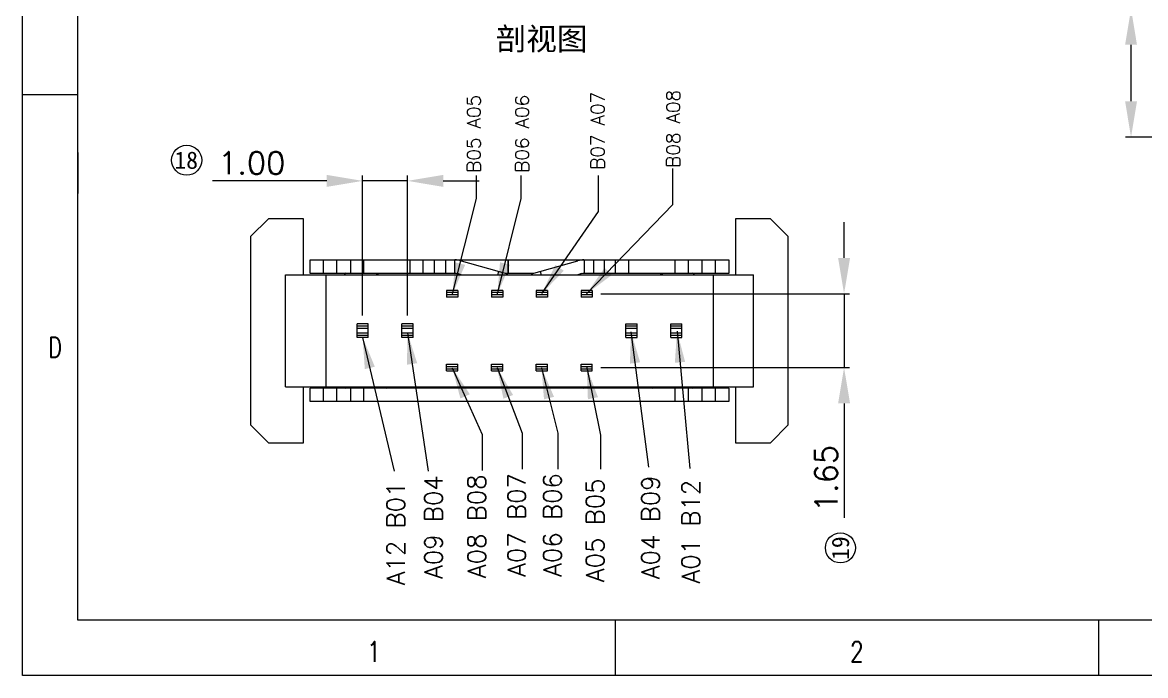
# Model space of a CAD drawing. Extents: x 2510 to 2649, y 709 to 759.
# Drawn here: x 2510.31 to 2535.38, y 709.3 to 723.88 of the extents above; entities that cross this region are included whole.
import ezdxf
from ezdxf.enums import TextEntityAlignment as Align

# ---------------------------------------------------------------- set-up
doc = ezdxf.new("R2010")
doc.units = 0
doc.header["$MEASUREMENT"] = 0
doc.layers.get('0').update_dxf_attribs({"linetype": 'CONTINUOUS', "lineweight": 20})
doc.layers.get('Defpoints').update_dxf_attribs({"linetype": 'CONTINUOUS'})
doc.layers.add('HANBO', color=7, linetype='CONTINUOUS', lineweight=9)
doc.styles.add('ROMANS', font='ROMANS.SHX', dxfattribs={"bigfont": 'gbcbig.shx'})
doc.styles.get("Standard").update_dxf_attribs({"font": 'simplex.shx', "bigfont": 'gbcbig.shx'})
doc.styles.add('style2', font='')
doc.styles.get('style2').set_extended_font_data('SimSun')
doc.dimstyles.new('汉博电子', dxfattribs={"dimtxt": 0.5, "dimasz": 0.8, "dimexe": 0.12, "dimexo": 0.19, "dimgap": 0.15, "dimtad": 1, "dimzin": 1, "dimdsep": 46, "dimtxsty": 'ROMANS', "dimcen": 2.13, "dimclrd": 3, "dimclre": 3, "dimclrt": 2, "dimazin": 2, "dimtfac": 1, "dimtmove": 0, "dimatfit": 3, "dimfxl": 1, "dimlwd": 13, "dimlwe": 13, "dimarcsym": 0})

# ---------------------------------------------------------------- blocks, each defined once
blk = doc.blocks.new('*D24')
at = {"color": 3, "lineweight": 13, "transparency": 16777216}
for p, q in [((2517.906, 717.336), (2517.906, 720.46)), ((2518.906, 717.336), (2518.906, 720.46)), ((2517.106, 720.34), (2514.554, 720.34)), ((2518.906, 720.34), (2517.906, 720.34)), ((2519.706, 720.34), (2520.506, 720.34))]:
    blk.add_line(p, q, dxfattribs=at)
at = {"color": 3, "transparency": 16777216}
for points in [[(2517.106, 720.473), (2517.106, 720.206), (2517.906, 720.34)], [(2519.706, 720.473), (2519.706, 720.206), (2518.906, 720.34)]]:
    blk.add_solid(points, dxfattribs=at)
at = {"layer": 'Defpoints', "color": 0, "transparency": 16777216}
for p in [(2518.906, 720.34), (2517.906, 717.146), (2518.906, 717.146)]:
    blk.add_point(p, dxfattribs=at)
at = {"color": 2, "transparency": 16777216, "insert": (2515.43, 720.74), "char_height": 0.5, "attachment_point": 5, "style": 'ROMANS'}
blk.add_mtext('1.00', dxfattribs=at)
blk = doc.blocks.new('*D25')
at = {"color": 3, "lineweight": 13, "transparency": 16777216}
for p, q in [((2528.651, 718.621), (2528.651, 719.421)), ((2523.221, 717.821), (2528.771, 717.821)), ((2528.651, 717.821), (2528.651, 716.171)), ((2523.221, 716.171), (2528.771, 716.171)), ((2528.651, 715.371), (2528.651, 712.819))]:
    blk.add_line(p, q, dxfattribs=at)
at = {"color": 3, "transparency": 16777216}
for points in [[(2528.518, 718.621), (2528.785, 718.621), (2528.651, 717.821)], [(2528.518, 715.371), (2528.785, 715.371), (2528.651, 716.171)]]:
    blk.add_solid(points, dxfattribs=at)
at = {"layer": 'Defpoints', "color": 0, "transparency": 16777216}
for p in [(2523.031, 717.821), (2523.031, 716.171), (2528.651, 716.171)]:
    blk.add_point(p, dxfattribs=at)
at = {"color": 2, "transparency": 16777216, "insert": (2528.251, 713.695), "char_height": 0.5, "attachment_point": 5, "rotation": 90, "style": 'ROMANS'}
blk.add_mtext('1.65', dxfattribs=at)
blk = doc.blocks.new('*D163')
at = {"color": 3, "lineweight": 13, "transparency": 16777216}
for p, q in [((2535.056, 724.177), (2535.056, 726.801)), ((2536.734, 724.177), (2534.936, 724.177)), ((2535.056, 722.117), (2535.056, 723.377)), ((2536.734, 721.317), (2534.936, 721.317))]:
    blk.add_line(p, q, dxfattribs=at)
at = {"color": 3, "transparency": 16777216}
for points in [[(2534.923, 723.377), (2535.189, 723.377), (2535.056, 724.177)], [(2534.923, 722.117), (2535.189, 722.117), (2535.056, 721.317)]]:
    blk.add_solid(points, dxfattribs=at)
at = {"layer": 'Defpoints', "color": 0, "transparency": 16777216}
for p in [(2535.056, 724.177), (2536.924, 724.177), (2536.924, 721.317)]:
    blk.add_point(p, dxfattribs=at)
at = {"color": 2, "transparency": 16777216, "insert": (2534.656, 725.889), "char_height": 0.5, "attachment_point": 5, "rotation": 90, "style": 'ROMANS'}
blk.add_mtext('2.86', dxfattribs=at)
blk = doc.blocks.new('*D164')
at = {"color": 3, "lineweight": 13, "transparency": 16777216}
for p, q in [((2535.923, 725.277), (2535.923, 728.996)), ((2537.034, 724.477), (2535.803, 724.477)), ((2535.923, 723.877), (2535.923, 724.477)), ((2537.034, 723.877), (2535.803, 723.877)), ((2535.923, 723.077), (2535.923, 722.277))]:
    blk.add_line(p, q, dxfattribs=at)
at = {"color": 3, "transparency": 16777216}
for points in [[(2535.789, 725.277), (2536.056, 725.277), (2535.923, 724.477)], [(2535.789, 723.077), (2536.056, 723.077), (2535.923, 723.877)]]:
    blk.add_solid(points, dxfattribs=at)
at = {"layer": 'Defpoints', "color": 0, "transparency": 16777216}
for p in [(2535.923, 724.477), (2537.224, 724.477), (2537.224, 723.877)]:
    blk.add_point(p, dxfattribs=at)
at = {"color": 2, "transparency": 16777216, "insert": (2535.523, 727.536), "char_height": 0.5, "attachment_point": 5, "rotation": 90, "style": 'ROMANS'}
blk.add_mtext('4-0.60', dxfattribs=at)

msp = doc.modelspace()

# ---------------------------------------------------------------- linework, layer by layer
at = {"layer": 'HANBO'}
for p, q in [((2511.548, 722.261), (2510.313, 722.261)), ((2511.548, 720.975), (2511.548, 720.058)), ((2523.545, 710.532), (2523.545, 709.298)), ((2534.327, 710.532), (2534.327, 709.298))]:
    msp.add_line(p, q, dxfattribs=at)
at = {"layer": 'HANBO', "color": 7, "linetype": 'Continuous'}
for p, q in [((2515.806, 719.496), (2515.406, 719.096)), ((2516.586, 719.496), (2515.806, 719.496)), ((2516.586, 718.246), (2516.586, 719.496)), ((2526.226, 719.496), (2526.226, 718.246)), ((2527.006, 719.496), (2526.226, 719.496)), ((2527.406, 719.096), (2527.006, 719.496)), ((2515.406, 719.096), (2515.406, 714.896)), ((2527.406, 714.896), (2527.406, 719.096)), ((2516.731, 718.276), (2516.731, 718.576)), ((2516.731, 718.576), (2521.16, 718.576)), ((2517.031, 718.276), (2517.031, 718.576)), ((2517.331, 718.276), (2517.331, 718.576)), ((2517.631, 718.576), (2517.631, 718.276)), ((2517.931, 718.276), (2517.931, 718.576)), ((2518.963, 718.276), (2518.963, 718.576)), ((2519.259, 718.276), (2519.259, 718.576)), ((2519.506, 718.276), (2519.506, 718.576)), ((2519.756, 718.576), (2519.756, 718.276)), ((2519.956, 718.576), (2519.956, 718.276)), ((2520.103, 718.557), (2521.138, 718.265)), ((2521.151, 718.276), (2521.151, 718.576)), ((2521.161, 718.276), (2521.161, 718.576)), ((2521.161, 718.576), (2526.081, 718.576)), ((2521.674, 718.265), (2522.709, 718.557)), ((2522.856, 718.276), (2522.856, 718.576)), ((2523.056, 718.576), (2523.056, 718.276)), ((2523.306, 718.276), (2523.306, 718.576)), ((2523.552, 718.276), (2523.552, 718.576)), ((2523.849, 718.276), (2523.849, 718.576)), ((2524.881, 718.276), (2524.881, 718.576)), ((2525.181, 718.276), (2525.181, 718.576)), ((2525.481, 718.276), (2525.481, 718.576)), ((2525.781, 718.276), (2525.781, 718.576)), ((2526.081, 718.576), (2526.081, 718.276)), ((2516.186, 715.746), (2516.186, 718.246)), ((2516.186, 718.246), (2526.626, 718.246)), ((2519.967, 718.276), (2516.731, 718.276)), ((2517.081, 718.246), (2517.081, 715.746)), ((2520.101, 718.246), (2520.021, 718.269)), ((2520.924, 718.246), (2520.945, 718.319)), ((2521.16, 718.276), (2521.097, 718.276)), ((2521.132, 718.246), (2521.138, 718.265)), ((2521.714, 718.276), (2521.161, 718.276)), ((2521.674, 718.265), (2521.68, 718.246)), ((2521.867, 718.319), (2521.887, 718.246)), ((2522.791, 718.269), (2522.711, 718.246)), ((2526.081, 718.276), (2522.845, 718.276)), ((2525.731, 718.246), (2525.731, 715.746)), ((2526.626, 715.746), (2526.626, 718.246)), ((2519.781, 717.896), (2519.781, 717.746)), ((2520.031, 717.896), (2519.781, 717.896)), ((2520.031, 717.846), (2519.781, 717.846)), ((2520.031, 717.796), (2519.781, 717.796)), ((2520.031, 717.746), (2519.781, 717.746)), ((2520.031, 717.896), (2520.031, 717.746)), ((2520.781, 717.896), (2520.781, 717.746)), ((2521.031, 717.896), (2520.781, 717.896)), ((2521.031, 717.846), (2520.781, 717.846)), ((2521.031, 717.796), (2520.781, 717.796)), ((2521.031, 717.746), (2520.781, 717.746)), ((2521.031, 717.896), (2521.031, 717.746)), ((2521.781, 717.896), (2521.781, 717.746)), ((2522.031, 717.896), (2521.781, 717.896)), ((2522.031, 717.846), (2521.781, 717.846)), ((2522.031, 717.796), (2521.781, 717.796)), ((2522.031, 717.746), (2521.781, 717.746)), ((2522.031, 717.896), (2522.031, 717.746)), ((2522.781, 717.896), (2522.781, 717.746)), ((2523.031, 717.896), (2522.781, 717.896)), ((2523.031, 717.846), (2522.781, 717.846)), ((2523.031, 717.796), (2522.781, 717.796)), ((2523.031, 717.746), (2522.781, 717.746)), ((2523.031, 717.896), (2523.031, 717.746)), ((2517.781, 716.846), (2517.781, 717.146)), ((2518.031, 717.146), (2517.781, 717.146)), ((2518.031, 717.096), (2517.781, 717.096)), ((2518.031, 717.046), (2517.781, 717.046)), ((2517.781, 716.946), (2518.031, 716.946)), ((2518.031, 716.846), (2518.031, 717.146)), ((2518.781, 716.846), (2518.781, 717.146)), ((2519.031, 717.146), (2518.781, 717.146)), ((2519.031, 717.096), (2518.781, 717.096)), ((2519.031, 717.046), (2518.781, 717.046)), ((2518.781, 716.946), (2519.031, 716.946)), ((2519.031, 716.846), (2519.031, 717.146)), ((2523.781, 716.846), (2523.781, 717.146)), ((2523.781, 717.146), (2524.031, 717.146)), ((2524.031, 717.096), (2523.781, 717.096)), ((2524.031, 717.046), (2523.781, 717.046)), ((2523.781, 716.946), (2524.031, 716.946)), ((2524.031, 716.846), (2524.031, 717.146)), ((2524.781, 716.846), (2524.781, 717.146)), ((2524.781, 717.146), (2525.031, 717.146)), ((2525.031, 717.096), (2524.781, 717.096)), ((2525.031, 717.046), (2524.781, 717.046)), ((2524.781, 716.946), (2525.031, 716.946)), ((2525.031, 716.846), (2525.031, 717.146)), ((2517.781, 716.896), (2518.031, 716.896)), ((2518.031, 716.846), (2517.781, 716.846)), ((2518.781, 716.896), (2519.031, 716.896)), ((2519.031, 716.846), (2518.781, 716.846)), ((2523.781, 716.896), (2524.031, 716.896)), ((2523.781, 716.846), (2524.031, 716.846)), ((2524.781, 716.896), (2525.031, 716.896)), ((2524.781, 716.846), (2525.031, 716.846)), ((2519.781, 716.096), (2519.781, 716.246)), ((2519.781, 716.246), (2520.031, 716.246)), ((2519.781, 716.196), (2520.031, 716.196)), ((2520.031, 716.096), (2520.031, 716.246)), ((2520.781, 716.096), (2520.781, 716.246)), ((2520.781, 716.246), (2521.031, 716.246)), ((2520.781, 716.196), (2521.031, 716.196)), ((2521.031, 716.096), (2521.031, 716.246)), ((2521.781, 716.096), (2521.781, 716.246)), ((2521.781, 716.246), (2522.031, 716.246)), ((2521.781, 716.196), (2522.031, 716.196)), ((2522.031, 716.096), (2522.031, 716.246)), ((2522.781, 716.096), (2522.781, 716.246)), ((2522.781, 716.246), (2523.031, 716.246)), ((2522.781, 716.196), (2523.031, 716.196)), ((2523.031, 716.096), (2523.031, 716.246)), ((2519.781, 716.146), (2520.031, 716.146)), ((2519.781, 716.096), (2520.031, 716.096)), ((2520.781, 716.146), (2521.031, 716.146)), ((2520.781, 716.096), (2521.031, 716.096)), ((2521.781, 716.146), (2522.031, 716.146)), ((2521.781, 716.096), (2522.031, 716.096)), ((2522.781, 716.146), (2523.031, 716.146)), ((2522.781, 716.096), (2523.031, 716.096)), ((2516.186, 715.746), (2526.626, 715.746)), ((2516.586, 714.496), (2516.586, 715.746)), ((2516.731, 715.416), (2516.731, 715.716)), ((2526.081, 715.716), (2516.731, 715.716)), ((2517.031, 715.416), (2517.031, 715.716)), ((2517.331, 715.416), (2517.331, 715.716)), ((2517.631, 715.716), (2517.631, 715.416)), ((2517.931, 715.416), (2517.931, 715.716)), ((2520.021, 715.724), (2520.101, 715.746)), ((2520.933, 715.716), (2520.924, 715.746)), ((2521.138, 715.727), (2521.097, 715.716)), ((2521.138, 715.727), (2521.132, 715.746)), ((2521.68, 715.746), (2521.674, 715.727)), ((2521.714, 715.716), (2521.674, 715.727)), ((2521.887, 715.746), (2521.879, 715.716)), ((2522.711, 715.746), (2522.791, 715.724)), ((2524.881, 715.416), (2524.881, 715.716)), ((2525.181, 715.416), (2525.181, 715.716)), ((2525.481, 715.416), (2525.481, 715.716)), ((2525.781, 715.416), (2525.781, 715.716)), ((2526.081, 715.716), (2526.081, 715.416)), ((2526.226, 715.746), (2526.226, 714.496)), ((2526.081, 715.416), (2516.731, 715.416)), ((2515.406, 714.896), (2515.806, 714.496)), ((2527.006, 714.496), (2527.406, 714.896)), ((2515.806, 714.496), (2516.586, 714.496)), ((2526.226, 714.496), (2527.006, 714.496))]:
    msp.add_line(p, q, dxfattribs=at)
at = {"layer": 'HANBO', "linetype": 'Continuous', "lineweight": 0}
for points in [[(2510.313, 758.681), (2579.905, 758.681), (2579.905, 709.298), (2510.313, 709.298)], [(2511.548, 757.446), (2578.671, 757.446), (2578.673, 710.532), (2511.548, 710.532)]]:
    msp.add_lwpolyline(points, close=True, dxfattribs=at)
at = {"layer": 'HANBO', "color": 3, "ltscale": 2}
for centre in [(2513.978, 720.8), (2528.569, 712.146)]:
    msp.add_circle(centre, 0.335, dxfattribs=at)
at = {"layer": 'HANBO', "color": 7, "linetype": 'Continuous'}
for centre, radius, start, end in [((2519.967, 718.076), 0.5, 74.2183, 90), ((2522.845, 718.076), 0.5, 90, 105.7817), ((2518.436, 717.076), 1.5, 126.6204, 128.7189), ((2518.436, 717.076), 1.2, 90, 101.0476), ((2519.967, 718.076), 0.2, 74.2183, 90), ((2522.845, 718.076), 0.2, 90, 105.7817), ((2524.376, 717.076), 1.2, 78.9524, 90), ((2524.376, 717.076), 1.5, 51.2811, 53.3796), ((2518.436, 716.916), 1.5, 231.2811, 233.3796), ((2518.436, 716.916), 1.2, 258.9524, 270), ((2522.845, 715.916), 0.2, 254.2183, 270), ((2524.376, 716.916), 1.2, 270, 281.0476), ((2524.376, 716.916), 1.5, 306.6204, 308.7189)]:
    msp.add_arc(centre, radius, start, end, dxfattribs=at)

# ---------------------------------------------------------------- texts
at = {"layer": 'HANBO', "color": 3, "style": 'style2'}
msp.add_text('18', height=0.3866, dxfattribs=at).set_placement((2513.705, 720.609))
at = {"layer": 'HANBO', "style": 'ROMANS', "width": 0.75}
for s, p in [('D', (2511.041, 716.396)), ('1', (2518.154, 709.601)), ('2', (2528.936, 709.601))]:
    msp.add_text(s, height=0.453, dxfattribs=at).set_placement(p, align=Align.CENTER)
at = {"layer": 'HANBO', "color": 3, "style": 'style2'}
msp.add_text('19', height=0.3866, rotation=90, dxfattribs=at).set_placement((2528.762, 711.879))
at = {"layer": 'HANBO', "color": 3, "insert": (2520.876, 723.76), "char_height": 0.5, "width": 2.09402, "attachment_point": 1}
msp.add_mtext('{\\fNSimSun|b0|i0|c134|p49;剖视图}', dxfattribs=at)
at = {"layer": 'HANBO', "color": 2, "rotation": 90}
for s, insert, char_height, attachment_point in [('\\A1; B05 A05', (2520.239, 720.317), 0.3, 1), ('\\A1; B06 A06', (2521.314, 720.317), 0.3, 1), ('\\A1; B07 A07', (2523.001, 720.384), 0.3, 1), ('\\A1; B08 A08', (2524.689, 720.428), 0.3, 1), ('\\A1;A09 B04', (2519.688, 713.767), 0.4, 9), ('\\A1; A08 B08', (2520.253, 713.786), 0.4, 3), ('\\A1; A07 B07', (2521.144, 713.814), 0.4, 3), ('\\A1; A06 B06', (2521.941, 713.814), 0.4, 3), ('\\A1;A04 B09', (2524.53, 713.762), 0.4, 9), ('\\A1;A12 B01', (2518.844, 713.626), 0.4, 9), ('\\A1; A05 B05', (2522.894, 713.696), 0.4, 3), ('\\A1;A01 B12', (2525.429, 713.666), 0.4, 9)]:
    msp.add_mtext(s, dxfattribs=dict(at, insert=insert, char_height=char_height, attachment_point=attachment_point))

# ---------------------------------------------------------------- dimensions: what is measured, and where the dimension line sits
at = {"color": 2}
dim = msp.add_linear_dim(base=(2535.923, 724.477), p1=(2537.224, 723.877), p2=(2537.224, 724.477), angle=90, text='4-<>', dimstyle='汉博电子', dxfattribs=at)
dim.commit()
dim.dimension.update_dxf_attribs({"geometry": '*D164', "text_midpoint": (2535.923, 727.536), "dimtype": 160})
dim = msp.add_linear_dim(base=(2535.056, 724.177), p1=(2536.924, 721.317), p2=(2536.924, 724.177), angle=90, dimstyle='汉博电子', dxfattribs=at)
dim.commit()
dim.dimension.update_dxf_attribs({"geometry": '*D163', "text_midpoint": (2535.056, 725.889), "dimtype": 160})
dim = msp.add_linear_dim(base=(2518.906, 720.34), p1=(2517.906, 717.146), p2=(2518.906, 717.146), dimstyle='汉博电子', dxfattribs=at)
dim.commit()
dim.dimension.update_dxf_attribs({"geometry": '*D24', "text_midpoint": (2515.43, 720.34), "dimtype": 160})
dim = msp.add_linear_dim(base=(2528.651, 716.171), p1=(2523.031, 717.821), p2=(2523.031, 716.171), angle=90, dimstyle='汉博电子', dxfattribs=at)
dim.commit()
dim.dimension.update_dxf_attribs({"geometry": '*D25', "text_midpoint": (2528.251, 713.695)})

# ---------------------------------------------------------------- leaders
at = {"color": 2, "annotation_type": 0, "has_hookline": 1, "horizontal_direction": (0, 1, 0)}
for points, hookline_direction in [([(2522.903, 717.818), (2524.826, 719.812), (2524.826, 720.617)], 0), ([(2519.911, 717.815), (2520.447, 719.946), (2520.447, 720.458)], 0), ([(2520.913, 717.816), (2521.447, 719.946), (2521.447, 720.458)], 0), ([(2521.903, 717.824), (2523.17, 719.653), (2523.17, 720.458)], 0), ([(2518.906, 716.946), (2519.368, 713.857)], 1), ([(2523.895, 716.969), (2524.288, 713.947)], 1), ([(2524.923, 716.986), (2525.211, 713.923)], 1), ([(2517.906, 716.846), (2518.608, 713.857)], 1), ([(2519.906, 716.168), (2520.573, 714.681), (2520.573, 713.876)], 1), ([(2520.906, 716.173), (2521.464, 714.709), (2521.464, 713.904)], 1), ([(2521.896, 716.17), (2522.261, 714.709), (2522.261, 713.904)], 1), ([(2522.906, 716.174), (2523.214, 714.664), (2523.214, 713.906)], 1)]:
    msp.add_leader(points, dimstyle='汉博电子', override={"dimtxt": 1, "dimasz": 0.7, "dimexe": 0.5, "dimexo": 0.5, "dimtad": 0, "dimzin": 0, "dimcen": 0, "dimtol": 0, "dimtzin": 0, "dimarcsym": 2}, dxfattribs=dict(at, hookline_direction=hookline_direction))

doc.saveas('drawing.dxf')
